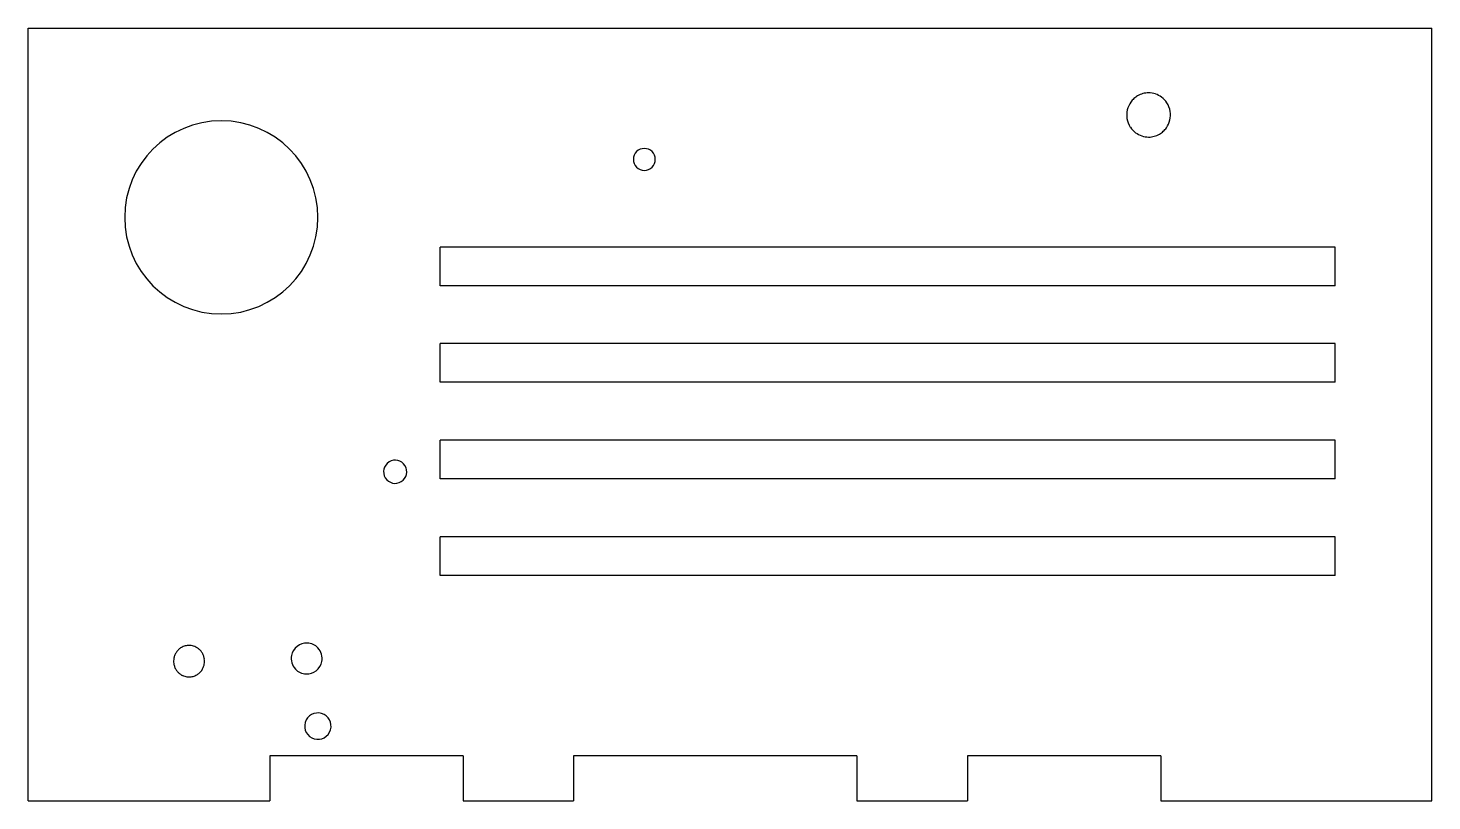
# Model space of a CAD drawing. Header units: millimetres. Extents: x 0 to 218, y 0 to 120.
import ezdxf

# ---------------------------------------------------------------- set-up
doc = ezdxf.new("R2010")
doc.units = ezdxf.units.MM

msp = doc.modelspace()

# ---------------------------------------------------------------- linework, layer by layer
for p, q in [((0, 0, 0), (0, 120, 0)), ((0, 120, 0), (218, 120, 0)), ((218, 0, 0), (218, 120, 0)), ((203, 86, 0), (64, 86, 0)), ((64, 80, 0), (64, 86, 0)), ((203, 80, 0), (203, 86, 0)), ((203, 80, 0), (64, 80, 0)), ((203, 71, 0), (64, 71, 0)), ((64, 65, 0), (64, 71, 0)), ((203, 65, 0), (203, 71, 0)), ((203, 65, 0), (64, 65, 0)), ((203, 56, 0), (64, 56, 0)), ((64, 50, 0), (64, 56, 0)), ((203, 50, 0), (203, 56, 0)), ((203, 50, 0), (64, 50, 0)), ((203, 41, 0), (64, 41, 0)), ((64, 35, 0), (64, 41, 0)), ((203, 35, 0), (203, 41, 0)), ((203, 35, 0), (64, 35, 0)), ((67.55, 7, 0), (37.55, 7, 0)), ((37.55, 7, 0), (37.55, 5, 0)), ((67.55, 7, 0), (67.55, 5, 0)), ((84.72, 7, 0), (84.72, 5, 0)), ((128.72, 7, 0), (84.72, 7, 0)), ((128.72, 7, 0), (128.72, 5, 0)), ((175.88, 7, 0), (145.88, 7, 0)), ((145.88, 7, 0), (145.88, 5, 0)), ((175.88, 7, 0), (175.88, 5, 0)), ((37.55, 5, 0), (37.55, 0, 0)), ((67.55, 5, 0), (67.55, 0, 0)), ((84.72, 5, 0), (84.72, 0, 0)), ((128.72, 5, 0), (128.72, 0, 0)), ((145.88, 5, 0), (145.88, 0, 0)), ((175.88, 5, 0), (175.88, 0, 0)), ((0, 0, 0), (37.55, 0, 0)), ((67.55, 0, 0), (84.72, 0, 0)), ((128.72, 0, 0), (145.88, 0, 0)), ((175.88, 0, 0), (218, 0, 0))]:
    msp.add_line(p, q)
for centre, radius, start, end in [((174.02, 106.52, 0), 3.42, 132.4164, 144.6564), ((174.01, 106.54, 0), 3.4, 120.1368, 132.4161), ((174, 106.55, 0), 3.39, 105.0865, 120.1368), ((174, 106.56, 0), 3.38, 90, 105.0798), ((174, 106.56, 0), 3.38, 71.6504, 90), ((173.99, 106.54, 0), 3.39, 53.3409, 71.6394), ((173.98, 106.53, 0), 3.41, 33.2754, 53.3409), ((174.05, 106.51, 0), 3.45, 166.8115, 188.9327), ((174.04, 106.52, 0), 3.43, 144.6564, 166.8333), ((173.96, 106.51, 0), 3.44, 8.9327, 33.2754), ((173.95, 106.51, 0), 3.45, 346.8115, 368.9327), ((30, 90.61, 0), 15, 90, 270), ((30, 90.61, 0), 15, -90, 90), ((174.04, 106.51, 0), 3.44, 188.9327, 213.2754), ((173.96, 106.51, 0), 3.43, 324.6564, 346.8333), ((174.02, 106.49, 0), 3.41, 213.2754, 233.3409), ((174.01, 106.48, 0), 3.39, 233.3409, 251.6394), ((174, 106.46, 0), 3.38, 251.6504, 270), ((174, 106.46, 0), 3.38, 270, 285.0798), ((174, 106.47, 0), 3.39, 285.0865, 300.1368), ((173.99, 106.48, 0), 3.4, 300.1368, 312.4161), ((173.98, 106.5, 0), 3.42, 312.4164, 324.6564), ((95.7, 99.61, 0), 1.7, 90, 270), ((95.7, 99.61, 0), 1.7, -90, 90), ((57, 51.11, 0), 1.8, 31.83, 211.83), ((57, 51.11, 0), 1.8, -148.17, 31.83), ((25.01, 21.77, 0), 2.38, 105.2738, 120.4499), ((25, 21.79, 0), 2.35, 90, 105.2557), ((25, 21.79, 0), 2.36, 73.2818, 89.9862), ((25, 21.78, 0), 2.37, 63.1122, 73.2818), ((43.26, 22.11, 0), 2.4, 128.0901, 168.6218), ((43.26, 22.1, 0), 2.41, 87.6439, 128.0975), ((43.26, 22.1, 0), 2.41, 43.1591, 87.6439), ((25.1, 21.7, 0), 2.5, 169.1678, 188.8255), ((25.09, 21.7, 0), 2.49, 157.1144, 169.1678), ((25.06, 21.71, 0), 2.46, 144.9949, 157.122), ((25.04, 21.72, 0), 2.44, 132.7748, 144.9949), ((25.02, 21.75, 0), 2.4, 120.4499, 132.774), ((24.98, 21.75, 0), 2.4, 52.9961, 63.1085), ((24.97, 21.74, 0), 2.41, 42.9493, 52.9961), ((24.95, 21.72, 0), 2.45, 32.9727, 42.9497), ((24.94, 21.71, 0), 2.46, 20.8609, 32.9727), ((24.91, 21.7, 0), 2.49, 8.8255, 20.8666), ((24.9, 21.7, 0), 2.5, 349.1678, 368.8255), ((43.26, 22.11, 0), 2.4, 168.6218, 223.1591), ((43.27, 22.11, 0), 2.4, 348.6218, 403.1591), ((25.09, 21.7, 0), 2.49, 188.8255, 200.8666), ((25.06, 21.69, 0), 2.46, 200.8609, 212.9727), ((25.05, 21.68, 0), 2.45, 212.9727, 222.9497), ((25.03, 21.65, 0), 2.41, 222.9493, 232.9961), ((25.02, 21.64, 0), 2.4, 232.9961, 243.1085), ((24.98, 21.64, 0), 2.4, 300.4499, 312.774), ((24.96, 21.67, 0), 2.44, 312.7748, 324.9949), ((24.94, 21.68, 0), 2.46, 324.9949, 337.122), ((24.91, 21.7, 0), 2.49, 337.1144, 349.1678), ((43.26, 22.12, 0), 2.41, 223.1591, 267.6439), ((43.26, 22.12, 0), 2.41, 267.6439, 308.0975), ((43.27, 22.11, 0), 2.4, 308.0901, 348.6218), ((25, 21.62, 0), 2.37, 243.1122, 253.2818), ((25, 21.61, 0), 2.36, 253.2818, 269.9862), ((25, 21.6, 0), 2.35, 269.9862, 285.2626), ((24.99, 21.63, 0), 2.38, 285.2669, 300.4499), ((45, 11.61, 0), 2.05, -16.2602, 163.7398), ((45, 11.61, 0), 2.05, 163.7398, 343.7398)]:
    msp.add_arc(centre, radius, start, end)

doc.saveas('drawing.dxf')
